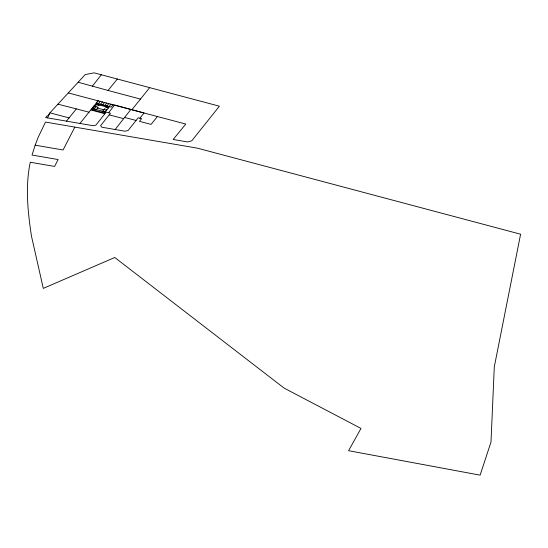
<?xml version="1.0" encoding="UTF-8"?>
<svg xmlns="http://www.w3.org/2000/svg" width="548" height="548" viewBox="0 0 548 548"><rect width="100%" height="100%" fill="white"/><g stroke="black" fill="none" stroke-linecap="round" stroke-linejoin="round"><path stroke-width="0.82" d="M35.168 145.186L38.237 137.158L45.498 122.067L197.513 148.186L520.6 234.208L494.289 366.9L490.994 442.078L480.11 475.15L348.576 450.703L360.988 428.44L284.09 388.094L114.765 257.492L43.292 288.378L31.476 236.174C27.804 211.802 25.112 186.594 30.284 162.256L54.588 166.428L58.136 159.543L32.037 155.063L35.168 145.186L63.061 149.988L74.85 127.109M69.069 117.923L49.943 112.826L48.032 115.854L47.286 115.717L45.594 117.553L47.518 117.882L49.943 112.826L85.214 74.562L94.133 72.85L219.406 106.202L191.766 140.815L187.484 141.932L173.189 139.473L185.779 124.053L68.274 92.934M108.607 112.751L114.601 104.983L144.008 112.991L139.904 118.217L138.192 117.765L128.157 130.438L125.156 131.225L101.764 127.204L100.592 125.718L110.47 113.244L106.202 112.114L95.927 125.081L93.359 125.759L47.518 117.882M94.133 109.182L96.064 106.709M98.387 103.743L100.318 101.264M94.914 110.436L95.722 109.401L92.975 108.682M99.167 104.99L98.811 105.442L96.064 104.723M100.524 104.298L102.455 101.825M102.668 104.853L104.6 102.38M104.812 105.415L106.744 102.935M101.77 112.224L102.579 111.182M106.024 106.771L105.668 107.223L108.422 107.942M106.956 105.969L108.888 103.497M109.093 106.524L111.025 104.052M113.169 104.613L111.237 107.086L96.243 103.182L98.174 100.709L79.946 123.458M92.393 86.152L101.312 74.761M115.148 129.506L130.856 109.497M131.869 109.771L149.686 87.639M157.42 116.539L151.111 124.382L139.48 121.368L141.617 118.669L139.904 118.217M66.466 121.142L76.364 108.881L89.071 112.217M78.138 82.227L108.031 90.461L117.347 79.028M57.903 104.189L76.364 108.881M96.421 104.271L108.771 107.483M97.565 108.093L103.99 109.764M96.407 109.579L105.332 111.902M124.608 117.457L136.075 120.45M109.189 114.868L123.67 118.642M108.031 90.461L140.466 99.092M90.879 109.977L104.901 113.765M93.927 106.154L91.996 108.627L96.277 109.737L98.208 107.264L93.927 106.154M96.873 103.688L92.167 109.723L104.517 112.936L109.23 106.901L96.873 103.688M104.634 108.936L102.709 111.415L104.846 111.97L106.778 109.497L104.634 108.936"/></g></svg>
